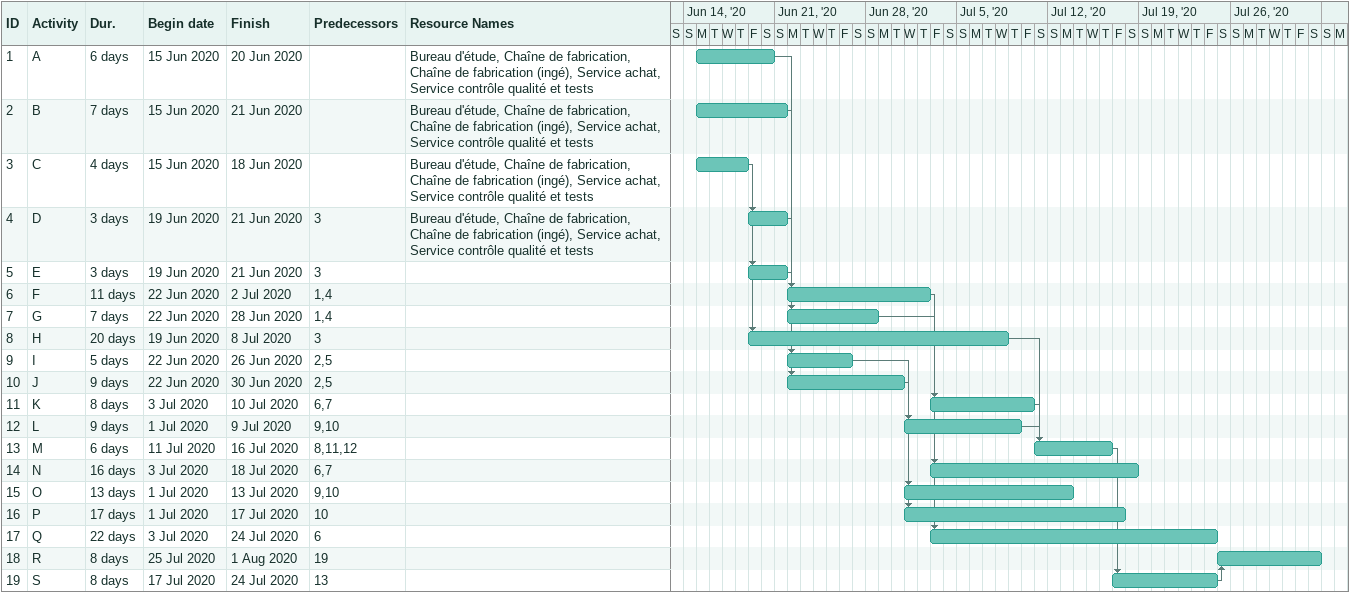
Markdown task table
| ID | Task | Duration | Start | Finish | Predecessors | Resources |
|---|---|---|---|---|---|---|
| 1 | A | 6d | 2020-06-15 | 2020-06-20 |  | Bureau d'étude, Chaîne de fabrication, Chaîne de fabrication (ingé), Service achat, Service contrôle qualité et tests |
| 2 | B | 7d | 2020-06-15 | 2020-06-21 |  | Bureau d'étude, Chaîne de fabrication, Chaîne de fabrication (ingé), Service achat, Service contrôle qualité et tests |
| 3 | C | 4d | 2020-06-15 | 2020-06-18 |  | Bureau d'étude, Chaîne de fabrication, Chaîne de fabrication (ingé), Service achat, Service contrôle qualité et tests |
| 4 | D | 3d | 2020-06-19 | 2020-06-21 | 3 | Bureau d'étude, Chaîne de fabrication, Chaîne de fabrication (ingé), Service achat, Service contrôle qualité et tests |
| 5 | E | 3d | 2020-06-19 | 2020-06-21 | 3 |  |
| 6 | F | 11d | 2020-06-22 | 2020-07-02 | 1, 4 |  |
| 7 | G | 7d | 2020-06-22 | 2020-06-28 | 1, 4 |  |
| 8 | H | 20d | 2020-06-19 | 2020-07-08 | 3 |  |
| 9 | I | 5d | 2020-06-22 | 2020-06-26 | 2, 5 |  |
| 10 | J | 9d | 2020-06-22 | 2020-06-30 | 2, 5 |  |
| 11 | K | 8d | 2020-07-03 | 2020-07-10 | 6, 7 |  |
| 12 | L | 9d | 2020-07-01 | 2020-07-09 | 9, 10 |  |
| 13 | M | 6d | 2020-07-11 | 2020-07-16 | 8, 11, 12 |  |
| 14 | N | 16d | 2020-07-03 | 2020-07-18 | 6, 7 |  |
| 15 | O | 13d | 2020-07-01 | 2020-07-13 | 9, 10 |  |
| 16 | P | 17d | 2020-07-01 | 2020-07-17 | 10 |  |
| 17 | Q | 22d | 2020-07-03 | 2020-07-24 | 6 |  |
| 18 | R | 8d | 2020-07-25 | 2020-08-01 | 19 |  |
| 19 | S | 8d | 2020-07-17 | 2020-07-24 | 13 |  |
